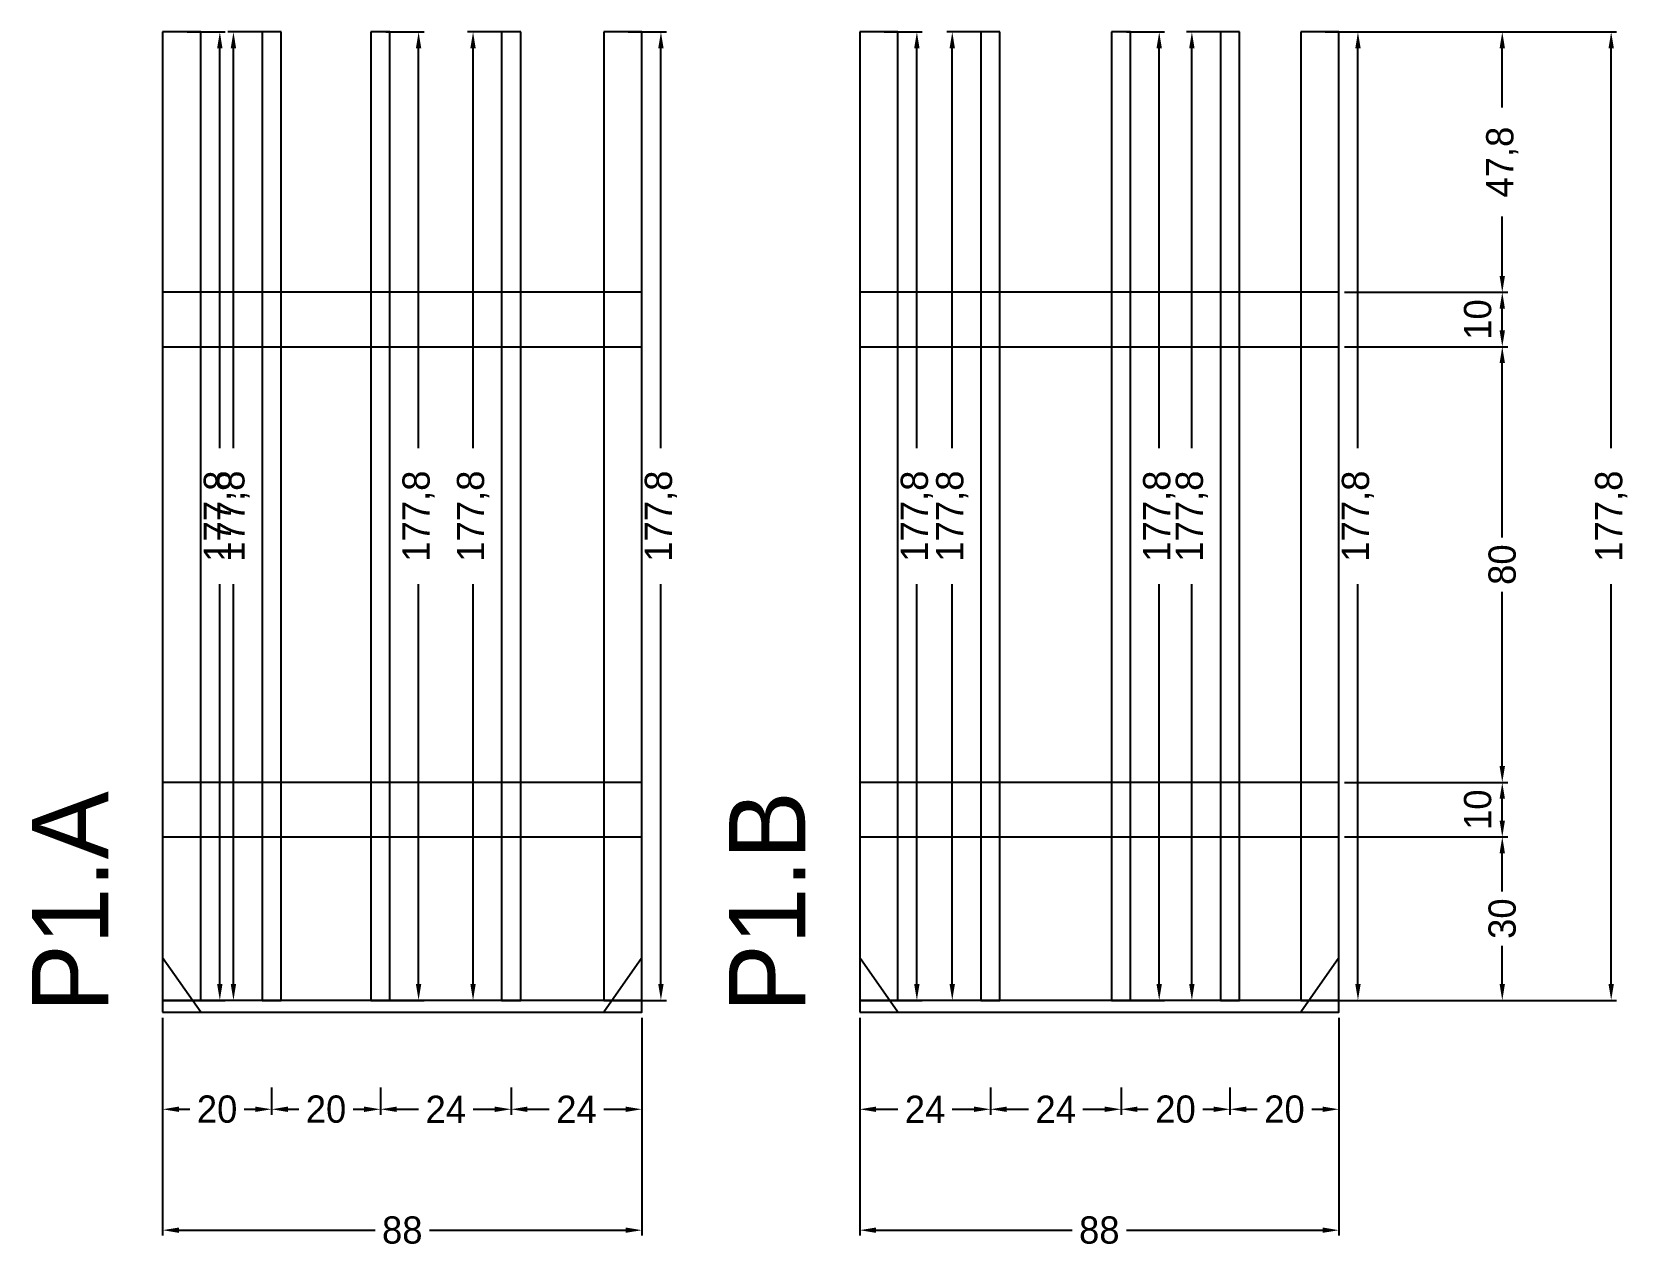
# Model space of a CAD drawing. Header units: centimetres. Extents: x -24 to 269, y -43 to 180.
import ezdxf

# ---------------------------------------------------------------- set-up
doc = ezdxf.new("R2010")
doc.units = ezdxf.units.CM
for name, color, linetype in [('COTA', 241, 'Continuous'), ('NOMENCLATURA', 7, 'Continuous'), ('SARR_2.2x10', 60, 'Continuous'), ('SARR_2.2x7', 40, 'Continuous'), ('SARR_3.5x7', 81, 'Continuous')]:
    doc.layers.add(name, color=color, linetype=linetype)
doc.dimstyles.new('PAINEL-NOVA', dxfattribs={"dimtxt": 5, "dimasz": 3, "dimexe": 1, "dimexo": 1, "dimgap": 1, "dimtad": 1, "dimcen": 2.5, "dimazin": 3, "dimtfac": 1, "dimtmove": 0, "dimatfit": 3})

# ---------------------------------------------------------------- blocks, each defined once
blk = doc.blocks.new('_CLOSEDFILLED')
at = {"color": 0, "linetype": 'BYBLOCK'}
blk.add_solid([(-1, 0.164), (0, 0), (-1, -0.164)], dxfattribs=at)
blk = doc.blocks.new('*D1')
for p, q in [((4.5, 180), (11.5, 180)), ((10.5, 103.6), (10.5, 177)), ((10.5, 5.2), (10.5, 78.6)), ((4.5, 2.2), (11.5, 2.2))]:
    blk.add_line(p, q)
at = {"layer": 'Defpoints'}
for p in [(3.5, 180), (3.5, 2.2), (10.5, 2.2)]:
    blk.add_point(p, dxfattribs=at)
at = {"layer": 'COTA', "xscale": 3, "yscale": 3}
for p, rotation in [((10.5, 180), 90), ((10.5, 2.2), 270)]:
    blk.add_blockref('_CLOSEDFILLED', p, dxfattribs=dict(at, rotation=rotation))
at = {"layer": 'COTA', "insert": (10.5, 91.1), "char_height": 5, "attachment_point": 5, "rotation": 90}
blk.add_mtext('177,8', dxfattribs=at)
blk = doc.blocks.new('*D2')
for p, q in [((19, 180), (12, 180)), ((13, 103.6), (13, 177)), ((13, 5.2), (13, 78.6)), ((19, 2.2), (12, 2.2))]:
    blk.add_line(p, q)
at = {"layer": 'Defpoints'}
for p in [(20, 180), (13, 2.2), (20, 2.2)]:
    blk.add_point(p, dxfattribs=at)
at = {"layer": 'COTA', "xscale": 3, "yscale": 3}
for p, rotation in [((13, 180), 90), ((13, 2.2), 270)]:
    blk.add_blockref('_CLOSEDFILLED', p, dxfattribs=dict(at, rotation=rotation))
at = {"layer": 'COTA', "insert": (13, 91.1), "char_height": 5, "attachment_point": 5, "rotation": 90}
blk.add_mtext('177,8', dxfattribs=at)
blk = doc.blocks.new('*D3')
for p, q in [((41, 180), (48, 180)), ((47, 103.6), (47, 177)), ((47, 5.2), (47, 78.6)), ((41, 2.2), (48, 2.2))]:
    blk.add_line(p, q)
at = {"layer": 'Defpoints'}
for p in [(40, 180), (40, 2.2), (47, 2.2)]:
    blk.add_point(p, dxfattribs=at)
at = {"layer": 'COTA', "xscale": 3, "yscale": 3}
for p, rotation in [((47, 180), 90), ((47, 2.2), 270)]:
    blk.add_blockref('_CLOSEDFILLED', p, dxfattribs=dict(at, rotation=rotation))
at = {"layer": 'COTA', "insert": (47, 91.1), "char_height": 5, "attachment_point": 5, "rotation": 90}
blk.add_mtext('177,8', dxfattribs=at)
blk = doc.blocks.new('*D4')
for p, q in [((63, 180), (56, 180)), ((57, 103.6), (57, 177)), ((57, 5.2), (57, 78.6)), ((63, 2.2), (56, 2.2))]:
    blk.add_line(p, q)
at = {"layer": 'Defpoints'}
for p in [(64, 180), (57, 2.2), (64, 2.2)]:
    blk.add_point(p, dxfattribs=at)
at = {"layer": 'COTA', "xscale": 3, "yscale": 3}
for p, rotation in [((57, 180), 90), ((57, 2.2), 270)]:
    blk.add_blockref('_CLOSEDFILLED', p, dxfattribs=dict(at, rotation=rotation))
at = {"layer": 'COTA', "insert": (57, 91.1), "char_height": 5, "attachment_point": 5, "rotation": 90}
blk.add_mtext('177,8', dxfattribs=at)
blk = doc.blocks.new('*D5')
for p, q in [((85.5, 180), (92.5, 180)), ((91.5, 103.6), (91.5, 177)), ((91.5, 5.2), (91.5, 78.6)), ((85.5, 2.2), (92.5, 2.2))]:
    blk.add_line(p, q)
at = {"layer": 'Defpoints'}
for p in [(84.5, 180), (84.5, 2.2), (91.5, 2.2)]:
    blk.add_point(p, dxfattribs=at)
at = {"layer": 'COTA', "xscale": 3, "yscale": 3}
for p, rotation in [((91.5, 180), 90), ((91.5, 2.2), 270)]:
    blk.add_blockref('_CLOSEDFILLED', p, dxfattribs=dict(at, rotation=rotation))
at = {"layer": 'COTA', "insert": (91.5, 91.1), "char_height": 5, "attachment_point": 5, "rotation": 90}
blk.add_mtext('177,8', dxfattribs=at)
blk = doc.blocks.new('*D6')
for p, q in [((0, -13.8), (0, -18.8)), ((20, -13.8), (20, -18.8)), ((3, -17.8), (5, -17.8)), ((15, -17.8), (17, -17.8))]:
    blk.add_line(p, q)
at = {"layer": 'Defpoints'}
for p in [(0, -12.8), (20, -12.8), (0, -17.8)]:
    blk.add_point(p, dxfattribs=at)
at = {"layer": 'COTA', "xscale": 3, "yscale": 3, "rotation": 180}
blk.add_blockref('_CLOSEDFILLED', (0, -17.8), dxfattribs=at)
at = {"layer": 'COTA', "xscale": 3, "yscale": 3}
blk.add_blockref('_CLOSEDFILLED', (20, -17.8), dxfattribs=at)
at = {"layer": 'COTA', "insert": (10, -17.8), "char_height": 5, "attachment_point": 5}
blk.add_mtext('20', dxfattribs=at)
blk = doc.blocks.new('*D7')
for p, q in [((20, -13.8), (20, -18.8)), ((40, -13.8), (40, -18.8)), ((23, -17.8), (25, -17.8)), ((35, -17.8), (37, -17.8))]:
    blk.add_line(p, q)
at = {"layer": 'Defpoints'}
for p in [(20, -12.8), (40, -12.8), (20, -17.8)]:
    blk.add_point(p, dxfattribs=at)
at = {"layer": 'COTA', "xscale": 3, "yscale": 3, "rotation": 180}
blk.add_blockref('_CLOSEDFILLED', (20, -17.8), dxfattribs=at)
at = {"layer": 'COTA', "xscale": 3, "yscale": 3}
blk.add_blockref('_CLOSEDFILLED', (40, -17.8), dxfattribs=at)
at = {"layer": 'COTA', "insert": (30, -17.8), "char_height": 5, "attachment_point": 5}
blk.add_mtext('20', dxfattribs=at)
blk = doc.blocks.new('*D8')
for p, q in [((40, -13.8), (40, -18.8)), ((64, -13.8), (64, -18.8)), ((43, -17.8), (47, -17.8)), ((57, -17.8), (61, -17.8))]:
    blk.add_line(p, q)
at = {"layer": 'Defpoints'}
for p in [(40, -12.8), (64, -12.8), (40, -17.8)]:
    blk.add_point(p, dxfattribs=at)
at = {"layer": 'COTA', "xscale": 3, "yscale": 3, "rotation": 180}
blk.add_blockref('_CLOSEDFILLED', (40, -17.8), dxfattribs=at)
at = {"layer": 'COTA', "xscale": 3, "yscale": 3}
blk.add_blockref('_CLOSEDFILLED', (64, -17.8), dxfattribs=at)
at = {"layer": 'COTA', "insert": (52, -17.8), "char_height": 5, "attachment_point": 5}
blk.add_mtext('24', dxfattribs=at)
blk = doc.blocks.new('*D9')
for p, q in [((64, -13.8), (64, -18.8)), ((88, -13.8), (88, -18.8)), ((67, -17.8), (71, -17.8)), ((81, -17.8), (85, -17.8))]:
    blk.add_line(p, q)
at = {"layer": 'Defpoints'}
for p in [(64, -12.8), (88, -12.8), (64, -17.8)]:
    blk.add_point(p, dxfattribs=at)
at = {"layer": 'COTA', "xscale": 3, "yscale": 3, "rotation": 180}
blk.add_blockref('_CLOSEDFILLED', (64, -17.8), dxfattribs=at)
at = {"layer": 'COTA', "xscale": 3, "yscale": 3}
blk.add_blockref('_CLOSEDFILLED', (88, -17.8), dxfattribs=at)
at = {"layer": 'COTA', "insert": (76, -17.8), "char_height": 5, "attachment_point": 5}
blk.add_mtext('24', dxfattribs=at)
blk = doc.blocks.new('*D10')
for p, q in [((0, -1), (0, -41)), ((88, -1), (88, -41)), ((3, -40), (39, -40)), ((49, -40), (85, -40))]:
    blk.add_line(p, q)
at = {"layer": 'Defpoints'}
for p in [(0, 0), (88, 0), (0, -40)]:
    blk.add_point(p, dxfattribs=at)
at = {"layer": 'COTA', "xscale": 3, "yscale": 3, "rotation": 180}
blk.add_blockref('_CLOSEDFILLED', (0, -40), dxfattribs=at)
at = {"layer": 'COTA', "xscale": 3, "yscale": 3}
blk.add_blockref('_CLOSEDFILLED', (88, -40), dxfattribs=at)
at = {"layer": 'COTA', "insert": (44, -40), "char_height": 5, "attachment_point": 5}
blk.add_mtext('88', dxfattribs=at)
blk = doc.blocks.new('GRA-E')
at = {"layer": 'SARR_2.2x7'}
blk.add_lwpolyline([(0, 0), (7, 0), (0, 10)], close=True, dxfattribs=at)
blk = doc.blocks.new('GRA-D')
at = {"layer": 'SARR_2.2x7'}
blk.add_lwpolyline([(0, 0), (7, 0), (7, 10)], close=True, dxfattribs=at)
blk = doc.blocks.new('*D11')
for p, q in [((132.5, 180), (139.5, 180)), ((138.5, 103.6), (138.5, 177)), ((138.5, 5.2), (138.5, 78.6)), ((132.5, 2.2), (139.5, 2.2))]:
    blk.add_line(p, q)
at = {"layer": 'Defpoints'}
for p in [(131.5, 180), (131.5, 2.2), (138.5, 2.2)]:
    blk.add_point(p, dxfattribs=at)
at = {"layer": 'COTA', "xscale": 3, "yscale": 3}
for p, rotation in [((138.5, 180), 90), ((138.5, 2.2), 270)]:
    blk.add_blockref('_CLOSEDFILLED', p, dxfattribs=dict(at, rotation=rotation))
at = {"layer": 'COTA', "insert": (138.5, 91.1), "char_height": 5, "attachment_point": 5, "rotation": 90}
blk.add_mtext('177,8', dxfattribs=at)
blk = doc.blocks.new('*D12')
for p, q in [((151, 180), (144, 180)), ((145, 103.6), (145, 177)), ((145, 5.2), (145, 78.6)), ((151, 2.2), (144, 2.2))]:
    blk.add_line(p, q)
at = {"layer": 'Defpoints'}
for p in [(152, 180), (145, 2.2), (152, 2.2)]:
    blk.add_point(p, dxfattribs=at)
at = {"layer": 'COTA', "xscale": 3, "yscale": 3}
for p, rotation in [((145, 180), 90), ((145, 2.2), 270)]:
    blk.add_blockref('_CLOSEDFILLED', p, dxfattribs=dict(at, rotation=rotation))
at = {"layer": 'COTA', "insert": (145, 91.1), "char_height": 5, "attachment_point": 5, "rotation": 90}
blk.add_mtext('177,8', dxfattribs=at)
blk = doc.blocks.new('*D13')
for p, q in [((177, 180), (184, 180)), ((183, 103.6), (183, 177)), ((183, 5.2), (183, 78.6)), ((177, 2.2), (184, 2.2))]:
    blk.add_line(p, q)
at = {"layer": 'Defpoints'}
for p in [(176, 180), (176, 2.2), (183, 2.2)]:
    blk.add_point(p, dxfattribs=at)
at = {"layer": 'COTA', "xscale": 3, "yscale": 3}
for p, rotation in [((183, 180), 90), ((183, 2.2), 270)]:
    blk.add_blockref('_CLOSEDFILLED', p, dxfattribs=dict(at, rotation=rotation))
at = {"layer": 'COTA', "insert": (183, 91.1), "char_height": 5, "attachment_point": 5, "rotation": 90}
blk.add_mtext('177,8', dxfattribs=at)
blk = doc.blocks.new('*D14')
for p, q in [((195, 180), (188, 180)), ((189, 103.6), (189, 177)), ((189, 5.2), (189, 78.6)), ((195, 2.2), (188, 2.2))]:
    blk.add_line(p, q)
at = {"layer": 'Defpoints'}
for p in [(196, 180), (189, 2.2), (196, 2.2)]:
    blk.add_point(p, dxfattribs=at)
at = {"layer": 'COTA', "xscale": 3, "yscale": 3}
for p, rotation in [((189, 180), 90), ((189, 2.2), 270)]:
    blk.add_blockref('_CLOSEDFILLED', p, dxfattribs=dict(at, rotation=rotation))
at = {"layer": 'COTA', "insert": (189, 91.1), "char_height": 5, "attachment_point": 5, "rotation": 90}
blk.add_mtext('177,8', dxfattribs=at)
blk = doc.blocks.new('*D15')
for p, q in [((213.5, 180), (220.5, 180)), ((219.5, 103.6), (219.5, 177)), ((219.5, 5.2), (219.5, 78.6)), ((213.5, 2.2), (220.5, 2.2))]:
    blk.add_line(p, q)
at = {"layer": 'Defpoints'}
for p in [(212.5, 180), (212.5, 2.2), (219.5, 2.2)]:
    blk.add_point(p, dxfattribs=at)
at = {"layer": 'COTA', "xscale": 3, "yscale": 3}
for p, rotation in [((219.5, 180), 90), ((219.5, 2.2), 270)]:
    blk.add_blockref('_CLOSEDFILLED', p, dxfattribs=dict(at, rotation=rotation))
at = {"layer": 'COTA', "insert": (219.5, 91.1), "char_height": 5, "attachment_point": 5, "rotation": 90}
blk.add_mtext('177,8', dxfattribs=at)
blk = doc.blocks.new('*D16')
for p, q in [((128, -13.8), (128, -18.8)), ((152, -13.8), (152, -18.8)), ((131, -17.8), (135, -17.8)), ((145, -17.8), (149, -17.8))]:
    blk.add_line(p, q)
at = {"layer": 'Defpoints'}
for p in [(128, -12.8), (152, -12.8), (128, -17.8)]:
    blk.add_point(p, dxfattribs=at)
at = {"layer": 'COTA', "xscale": 3, "yscale": 3, "rotation": 180}
blk.add_blockref('_CLOSEDFILLED', (128, -17.8), dxfattribs=at)
at = {"layer": 'COTA', "xscale": 3, "yscale": 3}
blk.add_blockref('_CLOSEDFILLED', (152, -17.8), dxfattribs=at)
at = {"layer": 'COTA', "insert": (140, -17.8), "char_height": 5, "attachment_point": 5}
blk.add_mtext('24', dxfattribs=at)
blk = doc.blocks.new('*D17')
for p, q in [((152, -13.8), (152, -18.8)), ((176, -13.8), (176, -18.8)), ((155, -17.8), (159, -17.8)), ((169, -17.8), (173, -17.8))]:
    blk.add_line(p, q)
at = {"layer": 'Defpoints'}
for p in [(152, -12.8), (176, -12.8), (152, -17.8)]:
    blk.add_point(p, dxfattribs=at)
at = {"layer": 'COTA', "xscale": 3, "yscale": 3, "rotation": 180}
blk.add_blockref('_CLOSEDFILLED', (152, -17.8), dxfattribs=at)
at = {"layer": 'COTA', "xscale": 3, "yscale": 3}
blk.add_blockref('_CLOSEDFILLED', (176, -17.8), dxfattribs=at)
at = {"layer": 'COTA', "insert": (164, -17.8), "char_height": 5, "attachment_point": 5}
blk.add_mtext('24', dxfattribs=at)
blk = doc.blocks.new('*D18')
for p, q in [((176, -13.8), (176, -18.8)), ((196, -13.8), (196, -18.8)), ((179, -17.8), (181, -17.8)), ((191, -17.8), (193, -17.8))]:
    blk.add_line(p, q)
at = {"layer": 'Defpoints'}
for p in [(176, -12.8), (196, -12.8), (176, -17.8)]:
    blk.add_point(p, dxfattribs=at)
at = {"layer": 'COTA', "xscale": 3, "yscale": 3, "rotation": 180}
blk.add_blockref('_CLOSEDFILLED', (176, -17.8), dxfattribs=at)
at = {"layer": 'COTA', "xscale": 3, "yscale": 3}
blk.add_blockref('_CLOSEDFILLED', (196, -17.8), dxfattribs=at)
at = {"layer": 'COTA', "insert": (186, -17.8), "char_height": 5, "attachment_point": 5}
blk.add_mtext('20', dxfattribs=at)
blk = doc.blocks.new('*D19')
for p, q in [((196, -13.8), (196, -18.8)), ((216, -13.8), (216, -18.8)), ((199, -17.8), (201, -17.8)), ((211, -17.8), (213, -17.8))]:
    blk.add_line(p, q)
at = {"layer": 'Defpoints'}
for p in [(196, -12.8), (216, -12.8), (196, -17.8)]:
    blk.add_point(p, dxfattribs=at)
at = {"layer": 'COTA', "xscale": 3, "yscale": 3, "rotation": 180}
blk.add_blockref('_CLOSEDFILLED', (196, -17.8), dxfattribs=at)
at = {"layer": 'COTA', "xscale": 3, "yscale": 3}
blk.add_blockref('_CLOSEDFILLED', (216, -17.8), dxfattribs=at)
at = {"layer": 'COTA', "insert": (206, -17.8), "char_height": 5, "attachment_point": 5}
blk.add_mtext('20', dxfattribs=at)
blk = doc.blocks.new('*D20')
for p, q in [((128, -1), (128, -41)), ((216, -1), (216, -41)), ((131, -40), (167, -40)), ((177, -40), (213, -40))]:
    blk.add_line(p, q)
at = {"layer": 'Defpoints'}
for p in [(128, 0), (216, 0), (128, -40)]:
    blk.add_point(p, dxfattribs=at)
at = {"layer": 'COTA', "xscale": 3, "yscale": 3, "rotation": 180}
blk.add_blockref('_CLOSEDFILLED', (128, -40), dxfattribs=at)
at = {"layer": 'COTA', "xscale": 3, "yscale": 3}
blk.add_blockref('_CLOSEDFILLED', (216, -40), dxfattribs=at)
at = {"layer": 'COTA', "insert": (172, -40), "char_height": 5, "attachment_point": 5}
blk.add_mtext('88', dxfattribs=at)
blk = doc.blocks.new('*D21')
for p, q in [((217, 180), (267, 180)), ((266, 103.6), (266, 177)), ((266, 5.2), (266, 78.6)), ((217, 2.2), (267, 2.2))]:
    blk.add_line(p, q)
at = {"layer": 'Defpoints'}
for p in [(216, 180), (216, 2.2), (266, 2.2)]:
    blk.add_point(p, dxfattribs=at)
at = {"layer": 'COTA', "xscale": 3, "yscale": 3}
for p, rotation in [((266, 180), 90), ((266, 2.2), 270)]:
    blk.add_blockref('_CLOSEDFILLED', p, dxfattribs=dict(at, rotation=rotation))
at = {"layer": 'COTA', "insert": (266, 91.1), "char_height": 5, "attachment_point": 5, "rotation": 90}
blk.add_mtext('177,8', dxfattribs=at)
blk = doc.blocks.new('*D22')
for p, q in [((217, 32.2), (247, 32.2)), ((246, 22.2), (246, 29.2)), ((246, 5.2), (246, 12.2)), ((217, 2.2), (247, 2.2))]:
    blk.add_line(p, q)
at = {"layer": 'Defpoints'}
for p in [(216, 32.2), (216, 2.2), (246, 2.2)]:
    blk.add_point(p, dxfattribs=at)
at = {"layer": 'COTA', "xscale": 3, "yscale": 3}
for p, rotation in [((246, 32.2), 90), ((246, 2.2), 270)]:
    blk.add_blockref('_CLOSEDFILLED', p, dxfattribs=dict(at, rotation=rotation))
at = {"layer": 'COTA', "insert": (246, 17.2), "char_height": 5, "attachment_point": 5, "rotation": 90}
blk.add_mtext('30', dxfattribs=at)
blk = doc.blocks.new('*D23')
for p, q in [((217, 42.2), (247, 42.2)), ((246, 35.2), (246, 39.2)), ((217, 32.2), (247, 32.2))]:
    blk.add_line(p, q)
at = {"layer": 'Defpoints'}
for p in [(216, 42.2), (216, 32.2), (246, 32.2)]:
    blk.add_point(p, dxfattribs=at)
at = {"layer": 'COTA', "xscale": 3, "yscale": 3}
for p, rotation in [((246, 42.2), 90), ((246, 32.2), 270)]:
    blk.add_blockref('_CLOSEDFILLED', p, dxfattribs=dict(at, rotation=rotation))
at = {"layer": 'COTA', "insert": (241.5, 37.2), "char_height": 5, "attachment_point": 5, "rotation": 90}
blk.add_mtext('10', dxfattribs=at)
blk = doc.blocks.new('*D24')
for p, q in [((217, 122.2), (247, 122.2)), ((246, 87.2), (246, 119.2)), ((246, 45.2), (246, 77.2)), ((217, 42.2), (247, 42.2))]:
    blk.add_line(p, q)
at = {"layer": 'Defpoints'}
for p in [(216, 122.2), (216, 42.2), (246, 42.2)]:
    blk.add_point(p, dxfattribs=at)
at = {"layer": 'COTA', "xscale": 3, "yscale": 3}
for p, rotation in [((246, 122.2), 90), ((246, 42.2), 270)]:
    blk.add_blockref('_CLOSEDFILLED', p, dxfattribs=dict(at, rotation=rotation))
at = {"layer": 'COTA', "insert": (246, 82.2), "char_height": 5, "attachment_point": 5, "rotation": 90}
blk.add_mtext('80', dxfattribs=at)
blk = doc.blocks.new('*D26')
for p, q in [((217, 180), (247, 180)), ((246, 166.1), (246, 177)), ((246, 135.2), (246, 146.1)), ((217, 132.2), (247, 132.2))]:
    blk.add_line(p, q)
at = {"layer": 'Defpoints'}
for p in [(216, 180), (216, 132.2), (246, 132.2)]:
    blk.add_point(p, dxfattribs=at)
at = {"layer": 'COTA', "xscale": 3, "yscale": 3}
for p, rotation in [((246, 180), 90), ((246, 132.2), 270)]:
    blk.add_blockref('_CLOSEDFILLED', p, dxfattribs=dict(at, rotation=rotation))
at = {"layer": 'COTA', "insert": (246, 156.1), "char_height": 5, "attachment_point": 5, "rotation": 90}
blk.add_mtext('47,8', dxfattribs=at)

msp = doc.modelspace()

# ---------------------------------------------------------------- linework, layer by layer
at = {"layer": 'SARR_2.2x10'}
for p, q in [((88, 132.2), (0, 132.2)), ((0, 132.2), (0, 122.2)), ((88, 122.2), (88, 132.2)), ((216, 132.2), (128, 132.2)), ((128, 132.2), (128, 122.2)), ((216, 122.2), (216, 132.2)), ((0, 122.2), (88, 122.2)), ((128, 122.2), (216, 122.2)), ((88, 42.2), (0, 42.2)), ((0, 42.2), (0, 32.2)), ((88, 32.2), (88, 42.2)), ((216, 42.2), (128, 42.2)), ((128, 42.2), (128, 32.2)), ((216, 32.2), (216, 42.2)), ((0, 32.2), (88, 32.2)), ((128, 32.2), (216, 32.2))]:
    msp.add_line(p, q, dxfattribs=at)
at = {"layer": 'SARR_2.2x7'}
for p, q in [((7, 180), (0, 180)), ((0, 180), (0, 2.2)), ((7, 2.2), (7, 180)), ((88, 180), (81, 180)), ((81, 180), (81, 2.2)), ((88, 2.2), (88, 180)), ((135, 180), (128, 180)), ((128, 180), (128, 2.2)), ((135, 2.2), (135, 180)), ((216, 180), (209, 180)), ((209, 180), (209, 2.2)), ((216, 2.2), (216, 180)), ((88, 2.2), (0, 2.2)), ((0, 2.2), (0, 0)), ((0, 2.2), (7, 2.2)), ((0, 0), (88, 0)), ((81, 2.2), (88, 2.2)), ((88, 0), (88, 2.2)), ((216, 2.2), (128, 2.2)), ((128, 2.2), (128, 0)), ((128, 2.2), (135, 2.2)), ((128, 0), (216, 0)), ((209, 2.2), (216, 2.2)), ((216, 0), (216, 2.2))]:
    msp.add_line(p, q, dxfattribs=at)
at = {"layer": 'SARR_3.5x7'}
for p, q in [((21.75, 180), (18.25, 180)), ((18.25, 180), (18.25, 2.2)), ((21.75, 2.2), (21.75, 180)), ((41.75, 180), (38.25, 180)), ((38.25, 180), (38.25, 2.2)), ((41.75, 2.2), (41.75, 180)), ((65.75, 180), (62.25, 180)), ((62.25, 180), (62.25, 2.2)), ((65.75, 2.2), (65.75, 180)), ((153.75, 180), (150.25, 180)), ((150.25, 180), (150.25, 2.2)), ((153.75, 2.2), (153.75, 180)), ((177.75, 180), (174.25, 180)), ((174.25, 180), (174.25, 2.2)), ((177.75, 2.2), (177.75, 180)), ((197.75, 180), (194.25, 180)), ((194.25, 180), (194.25, 2.2)), ((197.75, 2.2), (197.75, 180)), ((18.25, 2.2), (21.75, 2.2)), ((38.25, 2.2), (41.75, 2.2)), ((62.25, 2.2), (65.75, 2.2)), ((150.25, 2.2), (153.75, 2.2)), ((174.25, 2.2), (177.75, 2.2)), ((194.25, 2.2), (197.75, 2.2))]:
    msp.add_line(p, q, dxfattribs=at)

# ---------------------------------------------------------------- block references
at = {"layer": 'SARR_2.2x7'}
for name, p in [('GRA-E', (0, 0)), ('GRA-D', (81, 0)), ('GRA-E', (128, 0)), ('GRA-D', (209, 0))]:
    msp.add_blockref(name, p, dxfattribs=at)

# ---------------------------------------------------------------- texts
at = {"layer": 'NOMENCLATURA'}
for s, p in [('P1.A', (-10, 0)), ('P1.B', (118, 0))]:
    msp.add_text(s, height=14, rotation=90, dxfattribs=at).set_placement(p)

# ---------------------------------------------------------------- dimensions: what is measured, and where the dimension line sits
at = {"layer": 'COTA'}
for base, p1, p2, picture, middle in [((10.5, 2.2), (3.5, 2.2), (3.5, 180), '*D1', (10.5, 91.1)), ((13, 2.2), (20, 2.2), (20, 180), '*D2', (13, 91.1)), ((47, 2.2), (40, 2.2), (40, 180), '*D3', (47, 91.1)), ((57, 2.2), (64, 2.2), (64, 180), '*D4', (57, 91.1)), ((91.5, 2.2), (84.5, 2.2), (84.5, 180), '*D5', (91.5, 91.1)), ((138.5, 2.2), (131.5, 2.2), (131.5, 180), '*D11', (138.5, 91.1)), ((145, 2.2), (152, 2.2), (152, 180), '*D12', (145, 91.1)), ((183, 2.2), (176, 2.2), (176, 180), '*D13', (183, 91.1)), ((189, 2.2), (196, 2.2), (196, 180), '*D14', (189, 91.1)), ((219.5, 2.2), (212.5, 2.2), (212.5, 180), '*D15', (219.5, 91.1)), ((266, 2.2), (216, 2.2), (216, 180), '*D21', (266, 91.1)), ((246, 132.2), (216, 132.2), (216, 180), '*D26', (246, 156.1)), ((246, 42.2), (216, 42.2), (216, 122.2), '*D24', (246, 82.2)), ((246, 32.2), (216, 32.2), (216, 42.2), '*D23', (241.5, 37.2)), ((246, 2.2), (216, 2.2), (216, 32.2), '*D22', (246, 17.2))]:
    dim = msp.add_linear_dim(base=base, p1=p1, p2=p2, angle=90, dimstyle='PAINEL-NOVA', dxfattribs=at)
    dim.commit()
    dim.dimension.update_dxf_attribs({"geometry": picture, "text_midpoint": middle})
msp.add_linear_dim(base=(246, 122.2), p1=(216, 122.2), p2=(216, 132.2), angle=90, dimstyle='PAINEL-NOVA', dxfattribs=at).render()
for base, p1, p2, picture, middle in [((0, -40), (0, 0), (88, 0), '*D10', (44, -40)), ((128, -40), (128, 0), (216, 0), '*D20', (172, -40)), ((0, -17.8), (0, -12.8), (20, -12.8), '*D6', (10, -17.8)), ((20, -17.8), (20, -12.8), (40, -12.8), '*D7', (30, -17.8)), ((40, -17.8), (40, -12.8), (64, -12.8), '*D8', (52, -17.8)), ((64, -17.8), (64, -12.8), (88, -12.8), '*D9', (76, -17.8)), ((128, -17.8), (128, -12.8), (152, -12.8), '*D16', (140, -17.8)), ((152, -17.8), (152, -12.8), (176, -12.8), '*D17', (164, -17.8)), ((176, -17.8), (176, -12.8), (196, -12.8), '*D18', (186, -17.8)), ((196, -17.8), (196, -12.8), (216, -12.8), '*D19', (206, -17.8))]:
    dim = msp.add_linear_dim(base=base, p1=p1, p2=p2, dimstyle='PAINEL-NOVA', dxfattribs=at)
    dim.commit()
    dim.dimension.update_dxf_attribs({"geometry": picture, "text_midpoint": middle})

doc.saveas('drawing.dxf')
